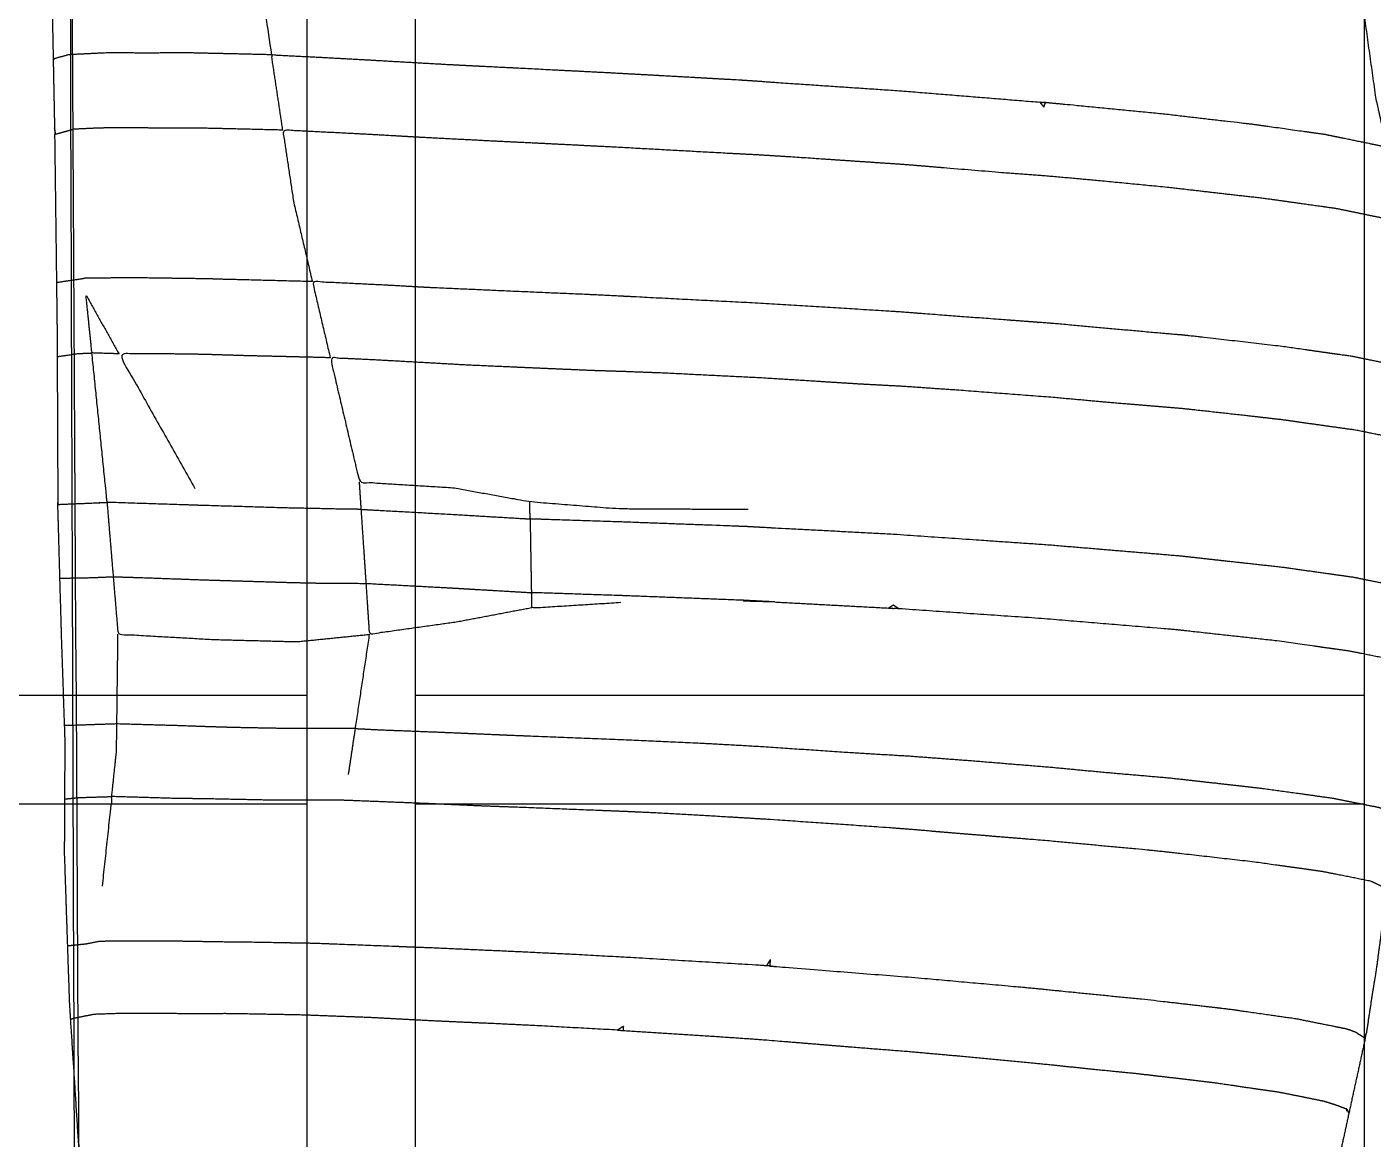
# Model space of a CAD drawing. Header units: millimetres. Extents: x 3429 to 24139, y -631 to 9878.
# Drawn here: x 7829.38 to 7866.67, y 3589.29 to 3620.1 of the extents above; entities that cross this region are included whole.
import ezdxf

# ---------------------------------------------------------------- set-up
doc = ezdxf.new("R2010")
doc.units = ezdxf.units.MM
doc.layers.add('multid_gorunus_3', color=23, linetype='Continuous', lineweight=13)
doc.layers.add('multid_gorunus_4', color=15, linetype='Continuous', lineweight=9)

# ---------------------------------------------------------------- blocks, each defined once
blk = doc.blocks.new('grup-1')
at = {"layer": 'multid_gorunus_3', "lineweight": -3}
for points, knots in [([(2561.531, 6086.76), (2561.492, 6086.823), (2561.452, 6086.886), (2561.376, 6086.907), (2561.3, 6086.929), (2560.96, 6086.945), (2560.62, 6086.961), (2560.337, 6086.98), (2560.054, 6086.998), (2559.86, 6087.001), (2559.666, 6087.005), (2558.971, 6087.011), (2558.275, 6087.017), (2557.866, 6087.009), (2557.457, 6087.001), (2556.816, 6086.986), (2556.175, 6086.972), (2556.102, 6086.971), (2556.028, 6086.969), (2555.715, 6084.883), (2555.402, 6082.797)], [0, 0, 0, 1, 1, 2, 2, 3, 3, 4, 4, 5, 5, 6, 6, 7, 7, 8, 8, 9, 9, 10, 10, 10]), ([(2561.532, 6086.778), (2561.531, 6086.769), (2561.531, 6086.76), (2561.49, 6084.703), (2561.449, 6082.646), (2561.431, 6081.708), (2561.412, 6080.77)], [-1, -1, -1, 0, 0, 1, 1, 2, 2, 2]), ([(2525.238, 6084.639), (2525.207, 6084.418), (2525.176, 6084.196), (2524.994, 6082.893), (2524.811, 6081.589), (2524.648, 6080.864), (2524.485, 6080.14), (2524.371, 6079.634), (2524.258, 6079.129)], [0, 0, 0, 1, 1, 2, 2, 3, 3, 4, 4, 4]), ([(2555.402, 6082.797), (2555.993, 6082.811), (2556.585, 6082.825), (2557.14, 6082.837), (2557.695, 6082.85), (2558.358, 6082.847), (2559.021, 6082.845), (2559.317, 6082.848), (2559.613, 6082.85), (2559.802, 6082.849), (2559.991, 6082.848), (2560.408, 6082.828), (2560.826, 6082.808), (2560.921, 6082.804), (2561.017, 6082.799), (2561.221, 6082.743), (2561.425, 6082.686), (2561.437, 6082.666), (2561.449, 6082.646)], [0, 0, 0, 1, 1, 2, 2, 3, 3, 4, 4, 5, 5, 6, 6, 7, 7, 8, 8, 9, 9, 9]), ([(2555.088, 6080.71), (2555.245, 6081.753), (2555.402, 6082.797), (2554.686, 6082.761), (2553.97, 6082.725), (2553.273, 6082.686), (2552.576, 6082.648), (2551.547, 6082.589), (2550.519, 6082.531), (2550.023, 6082.505), (2549.527, 6082.48), (2549.097, 6082.459), (2548.667, 6082.438), (2547.335, 6082.37), (2546.002, 6082.301), (2545.303, 6082.263), (2544.605, 6082.225), (2543.51, 6082.163), (2542.415, 6082.102), (2542.221, 6082.089), (2542.026, 6082.077), (2541.762, 6082.057), (2541.497, 6082.037), (2539.723, 6081.917), (2537.948, 6081.798), (2536.03, 6081.642), (2534.112, 6081.485)], [0, 0, 0, 1, 1, 2, 2, 3, 3, 4, 4, 5, 5, 6, 6, 7, 7, 8, 8, 9, 9, 10, 10, 11, 11, 12, 12, 13, 13, 13]), ([(2524.485, 6080.14), (2524.535, 6080.18), (2524.584, 6080.22), (2524.632, 6080.246), (2524.679, 6080.271), (2524.83, 6080.302), (2524.98, 6080.333), (2525.588, 6080.458), (2526.196, 6080.583), (2527.02, 6080.699), (2527.843, 6080.815), (2528.015, 6080.84), (2528.188, 6080.864), (2528.391, 6080.887), (2528.595, 6080.91), (2529.672, 6081.035), (2530.75, 6081.161), (2532.07, 6081.289), (2533.39, 6081.417), (2533.677, 6081.444), (2533.964, 6081.472)], [0, 0, 0, 1, 1, 2, 2, 3, 3, 4, 4, 5, 5, 6, 6, 7, 7, 8, 8, 9, 9, 10, 10, 10]), ([(2524.113, 6078.014), (2524.174, 6078.063), (2524.236, 6078.113), (2524.356, 6078.177), (2524.476, 6078.241), (2524.858, 6078.32), (2525.241, 6078.398), (2525.572, 6078.466), (2525.904, 6078.535), (2526.353, 6078.598), (2526.802, 6078.661), (2527.353, 6078.739), (2527.905, 6078.816), (2528.557, 6078.89), (2529.21, 6078.964), (2529.867, 6079.041), (2530.525, 6079.117), (2531.547, 6079.216), (2532.569, 6079.316), (2533.231, 6079.375), (2533.894, 6079.434), (2534.496, 6079.479), (2535.098, 6079.524), (2536.468, 6079.638), (2537.839, 6079.752), (2539.464, 6079.861), (2541.089, 6079.971), (2541.502, 6079.996), (2541.914, 6080.022), (2542.332, 6080.043), (2542.749, 6080.065), (2544.313, 6080.15), (2545.877, 6080.236), (2546.785, 6080.282), (2547.694, 6080.329), (2548.502, 6080.368), (2549.31, 6080.407), (2550.242, 6080.455), (2551.173, 6080.503), (2551.726, 6080.534), (2552.279, 6080.566), (2552.654, 6080.587), (2553.029, 6080.607), (2554.059, 6080.659), (2555.088, 6080.71), (2554.939, 6079.718), (2554.79, 6078.725), (2554.53, 6077.619), (2554.27, 6076.513)], [7, 7, 7, 8, 8, 9, 9, 10, 10, 11, 11, 12, 12, 13, 13, 14, 14, 15, 15, 16, 16, 17, 17, 18, 18, 19, 19, 20, 20, 21, 21, 22, 22, 23, 23, 24, 24, 25, 25, 26, 26, 27, 27, 28, 28, 29, 29, 30, 30, 31, 31, 31]), ([(2555.088, 6080.71), (2555.939, 6080.731), (2556.79, 6080.751), (2557.092, 6080.758), (2557.394, 6080.765), (2557.754, 6080.763), (2558.115, 6080.762), (2558.739, 6080.768), (2559.363, 6080.774), (2559.762, 6080.771), (2560.161, 6080.768), (2560.515, 6080.751), (2560.87, 6080.735), (2561.125, 6080.664), (2561.379, 6080.594)], [0, 0, 0, 1, 1, 2, 2, 3, 3, 4, 4, 5, 5, 6, 6, 7, 7, 7]), ([(2561.41, 6080.589), (2561.384, 6078.536), (2561.358, 6076.483), (2561.35, 6075.834), (2561.342, 6075.184), (2561.34, 6074.808), (2561.339, 6074.433), (2561.33, 6072.411), (2561.321, 6070.39)], [1, 1, 1, 2, 2, 3, 3, 4, 4, 5, 5, 5]), ([(2524.258, 6079.129), (2524.185, 6078.571), (2524.113, 6078.014), (2523.924, 6076.552), (2523.735, 6075.089), (2523.707, 6074.512), (2523.678, 6073.935), (2523.628, 6072.914), (2523.578, 6071.893), (2523.542, 6071.153), (2523.506, 6070.414), (2523.565, 6069.115), (2523.624, 6067.815), (2523.653, 6067.19), (2523.681, 6066.564), (2523.724, 6066.172), (2523.767, 6065.781), (2523.891, 6064.653), (2524.015, 6063.526), (2524.127, 6062.621), (2524.239, 6061.716), (2524.292, 6061.29), (2524.344, 6060.864), (2524.423, 6060.269), (2524.501, 6059.673), (2524.564, 6059.199), (2524.626, 6058.724), (2524.718, 6058.042), (2524.81, 6057.359), (2524.854, 6057.101), (2524.898, 6056.842), (2524.985, 6056.262), (2525.072, 6055.682)], [-11, -11, -11, -10, -10, -9, -9, -8, -8, -7, -7, -6, -6, -5, -5, -4, -4, -3, -3, -2, -2, -1, -1, 0, 0, 1, 1, 2, 2, 3, 3, 4, 4, 5, 5, 5]), ([(2523.678, 6073.935), (2523.736, 6073.965), (2523.794, 6073.994), (2523.969, 6074.082), (2524.144, 6074.171), (2524.591, 6074.262), (2525.039, 6074.353), (2525.252, 6074.397), (2525.466, 6074.441), (2525.774, 6074.484), (2526.083, 6074.527), (2526.776, 6074.626), (2527.469, 6074.724), (2528.545, 6074.848), (2529.622, 6074.972), (2529.894, 6075.002), (2530.166, 6075.032), (2530.46, 6075.056), (2530.755, 6075.08), (2532.216, 6075.213), (2533.678, 6075.346), (2534.105, 6075.379), (2534.532, 6075.411), (2535.984, 6075.52), (2537.435, 6075.628), (2537.615, 6075.643), (2537.795, 6075.658), (2538.008, 6075.673), (2538.221, 6075.687), (2540.009, 6075.797), (2541.798, 6075.907), (2543.609, 6076), (2545.42, 6076.093), (2545.524, 6076.099), (2545.627, 6076.104), (2545.687, 6076.107), (2545.746, 6076.11), (2546.171, 6076.131), (2546.596, 6076.152), (2547.734, 6076.201), (2548.872, 6076.25), (2549.975, 6076.299), (2551.078, 6076.349), (2551.316, 6076.362), (2551.554, 6076.376), (2551.869, 6076.393), (2552.183, 6076.411), (2553.226, 6076.462), (2554.27, 6076.513), (2554.021, 6075.457), (2553.773, 6074.402)], [6, 6, 6, 7, 7, 8, 8, 9, 9, 10, 10, 11, 11, 12, 12, 13, 13, 14, 14, 15, 15, 16, 16, 17, 17, 18, 18, 19, 19, 20, 20, 21, 21, 22, 22, 23, 23, 24, 24, 25, 25, 26, 26, 27, 27, 28, 28, 29, 29, 30, 30, 31, 31, 31]), ([(2554.27, 6076.513), (2555.174, 6076.536), (2556.079, 6076.56), (2556.341, 6076.566), (2556.602, 6076.572), (2556.873, 6076.58), (2557.144, 6076.589), (2557.971, 6076.601), (2558.798, 6076.613), (2559.332, 6076.613), (2559.865, 6076.613), (2560.183, 6076.611), (2560.501, 6076.608), (2560.537, 6076.607), (2560.573, 6076.605), (2560.599, 6076.598), (2560.625, 6076.591), (2560.992, 6076.537), (2561.358, 6076.483)], [0, 0, 0, 1, 1, 2, 2, 3, 3, 4, 4, 5, 5, 6, 6, 7, 7, 8, 8, 9, 9, 9]), ([(2559.626, 6074.512), (2560.083, 6075.323), (2560.539, 6076.135), (2560.458, 6075.335), (2560.376, 6074.536), (2560.001, 6074.524), (2559.626, 6074.512)], [0, 0, 0, 1, 1, 2, 2, 3, 3, 3]), ([(2523.578, 6071.893), (2523.738, 6071.974), (2523.898, 6072.056), (2523.968, 6072.091), (2524.038, 6072.127), (2524.217, 6072.163), (2524.397, 6072.2), (2524.876, 6072.298), (2525.356, 6072.396), (2526.051, 6072.493), (2526.746, 6072.591), (2527.06, 6072.636), (2527.375, 6072.68), (2527.864, 6072.737), (2528.353, 6072.793), (2529.252, 6072.892), (2530.15, 6072.992), (2531.124, 6073.072), (2532.097, 6073.153), (2532.926, 6073.228), (2533.755, 6073.303), (2535.087, 6073.405), (2536.42, 6073.506), (2537.171, 6073.558), (2537.922, 6073.61), (2538.48, 6073.64), (2539.039, 6073.669), (2540.458, 6073.758), (2541.878, 6073.846), (2543.185, 6073.911), (2544.493, 6073.976), (2545.085, 6073.999), (2545.676, 6074.021), (2546.074, 6074.034), (2546.472, 6074.046), (2547.559, 6074.093), (2548.645, 6074.14), (2549.349, 6074.172), (2550.053, 6074.203), (2550.576, 6074.233), (2551.098, 6074.263), (2551.789, 6074.301), (2552.48, 6074.339), (2553.127, 6074.371), (2553.773, 6074.402), (2553.369, 6072.682), (2552.964, 6070.962), (2551.658, 6070.881), (2550.352, 6070.8), (2549.299, 6070.609), (2548.246, 6070.418), (2547.032, 6070.321), (2545.819, 6070.225), (2544.009, 6070.214), (2542.2, 6070.204)], [8, 8, 8, 9, 9, 10, 10, 11, 11, 12, 12, 13, 13, 14, 14, 15, 15, 16, 16, 17, 17, 18, 18, 19, 19, 20, 20, 21, 21, 22, 22, 23, 23, 24, 24, 25, 25, 26, 26, 27, 27, 28, 28, 29, 29, 30, 30, 31, 31, 32, 32, 33, 33, 34, 34, 35, 35, 35]), ([(2553.773, 6074.402), (2554.334, 6074.417), (2554.894, 6074.431), (2555.481, 6074.445), (2556.067, 6074.458), (2556.674, 6074.477), (2557.281, 6074.496), (2557.81, 6074.503), (2558.34, 6074.511), (2558.983, 6074.511), (2559.626, 6074.512), (2558.575, 6072.644), (2557.524, 6070.777)], [0, 0, 0, 1, 1, 2, 2, 3, 3, 4, 4, 5, 5, 6, 6, 6]), ([(2561.298, 6070.34), (2560.628, 6070.368), (2559.958, 6070.397), (2559.968, 6070.511), (2559.978, 6070.626), (2560.177, 6072.581), (2560.376, 6074.536)], [0, 0, 0, 1, 1, 2, 2, 3, 3, 3]), ([(2561.339, 6074.433), (2561.049, 6074.476), (2560.759, 6074.52), (2560.568, 6074.528), (2560.376, 6074.536)], [18, 18, 18, 19, 19, 20, 20, 20]), ([(2548.194, 6067.473), (2549.226, 6067.277), (2550.257, 6067.081), (2551.47, 6066.911), (2552.683, 6066.741), (2552.73, 6067.446), (2552.777, 6068.152), (2552.845, 6069.178), (2552.914, 6070.203), (2552.939, 6070.583), (2552.964, 6070.962)], [0, 0, 0, 1, 1, 2, 2, 3, 3, 4, 4, 5, 5, 5]), ([(2523.624, 6067.815), (2523.698, 6067.852), (2523.772, 6067.889), (2523.931, 6067.968), (2524.09, 6068.047), (2524.53, 6068.136), (2524.97, 6068.225), (2525.185, 6068.269), (2525.401, 6068.313), (2525.762, 6068.365), (2526.123, 6068.416), (2526.769, 6068.506), (2527.415, 6068.597), (2528.214, 6068.685), (2529.014, 6068.773), (2529.615, 6068.84), (2530.215, 6068.907), (2531.243, 6068.993), (2532.271, 6069.079), (2533.105, 6069.149), (2533.94, 6069.218), (2534.803, 6069.277), (2535.666, 6069.337), (2536.938, 6069.424), (2538.211, 6069.511), (2539.807, 6069.595), (2541.404, 6069.679), (2541.813, 6069.701), (2542.223, 6069.724), (2542.524, 6069.735), (2542.824, 6069.747), (2544.315, 6069.802), (2545.805, 6069.857), (2546.801, 6069.889), (2547.797, 6069.922), (2548.017, 6069.93), (2548.237, 6069.937), (2548.242, 6070.178), (2548.246, 6070.418)], [6, 6, 6, 7, 7, 8, 8, 9, 9, 10, 10, 11, 11, 12, 12, 13, 13, 14, 14, 15, 15, 16, 16, 17, 17, 18, 18, 19, 19, 20, 20, 21, 21, 22, 22, 23, 23, 24, 24, 25, 25, 25]), ([(2552.914, 6070.203), (2552.665, 6070.19), (2552.416, 6070.177), (2551.375, 6070.119), (2550.333, 6070.061), (2549.43, 6070.008), (2548.526, 6069.954), (2548.382, 6069.945), (2548.237, 6069.937)], [0, 0, 0, 1, 1, 2, 2, 3, 3, 4, 4, 4]), ([(2552.914, 6070.203), (2553.087, 6070.204), (2553.26, 6070.205), (2554.175, 6070.225), (2555.089, 6070.244), (2556.15, 6070.276), (2557.211, 6070.308), (2557.339, 6070.312), (2557.466, 6070.315), (2557.614, 6070.321), (2557.762, 6070.326), (2558.86, 6070.361), (2559.958, 6070.397)], [0, 0, 0, 1, 1, 2, 2, 3, 3, 4, 4, 5, 5, 6, 6, 6]), ([(2560.456, 6033.167), (2560.499, 6034.164), (2560.541, 6035.16), (2560.585, 6036.175), (2560.628, 6037.19), (2560.621, 6037.639), (2560.614, 6038.087), (2560.598, 6039.086), (2560.582, 6040.085), (2560.55, 6042.082), (2560.519, 6044.08), (2560.503, 6045.078), (2560.487, 6046.077), (2560.471, 6047.095), (2560.455, 6048.114), (2560.518, 6049.094), (2560.58, 6050.074), (2560.644, 6051.074), (2560.708, 6052.074), (2560.836, 6054.074), (2560.964, 6056.074), (2560.979, 6056.309), (2560.994, 6056.545), (2561.02, 6057.325), (2561.047, 6058.105), (2561.09, 6059.396), (2561.133, 6060.688), (2561.129, 6061.433), (2561.126, 6062.179), (2561.122, 6062.969), (2561.118, 6063.758), (2561.125, 6063.985), (2561.133, 6064.212), (2561.177, 6065.499), (2561.22, 6066.786), (2561.241, 6067.541), (2561.263, 6068.295), (2561.291, 6069.317), (2561.32, 6070.34)], [-16, -16, -16, -15, -15, -14, -14, -13, -13, -12, -12, -11, -11, -10, -10, -9, -9, -8, -8, -7, -7, -6, -6, -5, -5, -4, -4, -3, -3, -2, -2, -1, -1, 0, 0, 1, 1, 2, 2, 3, 3, 3]), ([(2561.263, 6068.295), (2560.816, 6068.304), (2560.37, 6068.312), (2560.079, 6068.325), (2559.787, 6068.337), (2559.72, 6067.542), (2559.654, 6066.747), (2558.328, 6066.672), (2557.002, 6066.597), (2555.849, 6066.567), (2554.695, 6066.537), (2553.689, 6066.639), (2552.683, 6066.741)], [13, 13, 13, 14, 14, 15, 15, 16, 16, 17, 17, 18, 18, 19, 19, 19]), ([(2559.787, 6068.337), (2559.308, 6068.322), (2558.83, 6068.306), (2558.019, 6068.277), (2557.208, 6068.248), (2556.508, 6068.227), (2555.809, 6068.206), (2555.339, 6068.192), (2554.869, 6068.177), (2554.465, 6068.169), (2554.06, 6068.16), (2553.419, 6068.156), (2552.777, 6068.152)], [0, 0, 0, 1, 1, 2, 2, 3, 3, 4, 4, 5, 5, 6, 6, 6]), ([(2552.777, 6068.152), (2551.856, 6068.103), (2550.936, 6068.054), (2550.609, 6068.036), (2550.281, 6068.018), (2549.997, 6068.001), (2549.713, 6067.984), (2548.957, 6067.94), (2548.202, 6067.896)], [0, 0, 0, 1, 1, 2, 2, 3, 3, 4, 4, 4]), ([(2542.323, 6067.683), (2543.901, 6067.744), (2545.479, 6067.804), (2545.604, 6067.809), (2545.729, 6067.814), (2545.813, 6067.816), (2545.896, 6067.819), (2547.049, 6067.858), (2548.202, 6067.896), (2548.198, 6067.684), (2548.194, 6067.473), (2546.958, 6067.55), (2545.722, 6067.627)], [0, 0, 0, 1, 1, 2, 2, 3, 3, 4, 4, 5, 5, 6, 6, 6]), ([(2523.767, 6065.781), (2523.829, 6065.81), (2523.89, 6065.84), (2524.063, 6065.926), (2524.236, 6066.011), (2524.732, 6066.112), (2525.228, 6066.213), (2525.385, 6066.244), (2525.542, 6066.275), (2525.756, 6066.305), (2525.971, 6066.335), (2526.756, 6066.446), (2527.54, 6066.557), (2528.792, 6066.695), (2530.043, 6066.833), (2530.175, 6066.848), (2530.306, 6066.863), (2530.481, 6066.878), (2530.656, 6066.893), (2532.354, 6067.034), (2534.053, 6067.176), (2536.038, 6067.312), (2538.023, 6067.449)], [6, 6, 6, 7, 7, 8, 8, 9, 9, 10, 10, 11, 11, 12, 12, 13, 13, 14, 14, 15, 15, 16, 16, 17, 17, 17]), ([(2553.269, 6062.855), (2553.172, 6063.492), (2553.076, 6064.13), (2552.88, 6065.435), (2552.683, 6066.741)], [0, 0, 0, 1, 1, 2, 2, 2]), ([(2559.828, 6062.246), (2559.761, 6062.874), (2559.695, 6063.502), (2559.69, 6063.88), (2559.685, 6064.258), (2559.67, 6065.503), (2559.654, 6066.747)], [0, 0, 0, 1, 1, 2, 2, 3, 3, 3]), ([(2553.076, 6064.13), (2553.42, 6064.131), (2553.763, 6064.132), (2554.38, 6064.131), (2554.997, 6064.131), (2555.722, 6064.144), (2556.447, 6064.158), (2556.811, 6064.169), (2557.175, 6064.18), (2557.589, 6064.195), (2558.002, 6064.21), (2558.844, 6064.234), (2559.685, 6064.258)], [0, 0, 0, 1, 1, 2, 2, 3, 3, 4, 4, 5, 5, 6, 6, 6]), ([(2559.685, 6064.258), (2560.289, 6064.238), (2560.893, 6064.217), (2561.013, 6064.215), (2561.133, 6064.212)], [0, 0, 0, 1, 1, 2, 2, 2]), ([(2553.076, 6064.13), (2552.731, 6064.113), (2552.385, 6064.095), (2551.57, 6064.064), (2550.755, 6064.032), (2549.988, 6063.999), (2549.221, 6063.966), (2548.925, 6063.953), (2548.63, 6063.94), (2548.569, 6063.938), (2548.508, 6063.936), (2548.364, 6063.93), (2548.221, 6063.924), (2546.872, 6063.872), (2545.522, 6063.82), (2544.354, 6063.765), (2543.186, 6063.711), (2542.49, 6063.671), (2541.795, 6063.632), (2540.648, 6063.554), (2539.501, 6063.476), (2538.632, 6063.424), (2537.763, 6063.372), (2536.898, 6063.308), (2536.033, 6063.243), (2534.952, 6063.154), (2533.871, 6063.066), (2533.026, 6062.986), (2532.181, 6062.907), (2531.368, 6062.837), (2530.555, 6062.767), (2529.914, 6062.695), (2529.274, 6062.624), (2528.617, 6062.549), (2527.959, 6062.475), (2527.405, 6062.398), (2526.851, 6062.321), (2526.428, 6062.262), (2526.005, 6062.203), (2525.753, 6062.152), (2525.501, 6062.102), (2525.106, 6062.023), (2524.71, 6061.944), (2524.549, 6061.866), (2524.388, 6061.788), (2524.314, 6061.752), (2524.239, 6061.716)], [0, 0, 0, 1, 1, 2, 2, 3, 3, 4, 4, 5, 5, 6, 6, 7, 7, 8, 8, 9, 9, 10, 10, 11, 11, 12, 12, 13, 13, 14, 14, 15, 15, 16, 16, 17, 17, 18, 18, 19, 19, 20, 20, 21, 21, 22, 22, 23, 23, 23]), ([(2524.501, 6059.673), (2524.558, 6059.706), (2524.614, 6059.74), (2524.777, 6059.818), (2524.939, 6059.897), (2525.422, 6059.994), (2525.905, 6060.091), (2526.095, 6060.129), (2526.286, 6060.167), (2526.488, 6060.195), (2526.69, 6060.224), (2527.44, 6060.328), (2528.189, 6060.433), (2529.229, 6060.551), (2530.269, 6060.669), (2530.47, 6060.692), (2530.671, 6060.715), (2530.918, 6060.74), (2531.166, 6060.765), (2532.486, 6060.888), (2533.807, 6061.012), (2535.331, 6061.136), (2536.856, 6061.261), (2537.224, 6061.294), (2537.592, 6061.327), (2537.944, 6061.354), (2538.296, 6061.381), (2539.951, 6061.495), (2541.606, 6061.609), (2542.116, 6061.64), (2542.627, 6061.671), (2543.664, 6061.73), (2544.702, 6061.789), (2545.088, 6061.807), (2545.475, 6061.825), (2545.921, 6061.843), (2546.368, 6061.86), (2547.503, 6061.905), (2548.639, 6061.95), (2549.125, 6061.967), (2549.611, 6061.985), (2550.342, 6062.017), (2551.072, 6062.05), (2552.064, 6062.089), (2553.056, 6062.129), (2553.234, 6062.135), (2553.412, 6062.142), (2553.546, 6062.145), (2553.68, 6062.147), (2554.5, 6062.146), (2555.321, 6062.144), (2556.23, 6062.162), (2557.139, 6062.181), (2557.296, 6062.183), (2557.453, 6062.186), (2557.728, 6062.189), (2558.004, 6062.191), (2558.916, 6062.219), (2559.828, 6062.246)], [7, 7, 7, 8, 8, 9, 9, 10, 10, 11, 11, 12, 12, 13, 13, 14, 14, 15, 15, 16, 16, 17, 17, 18, 18, 19, 19, 20, 20, 21, 21, 22, 22, 23, 23, 24, 24, 25, 25, 26, 26, 27, 27, 28, 28, 29, 29, 30, 30, 31, 31, 32, 32, 33, 33, 34, 34, 35, 35, 36, 36, 36]), ([(2561.126, 6062.179), (2560.924, 6062.199), (2560.723, 6062.219), (2560.275, 6062.232), (2559.828, 6062.246), (2559.961, 6061.005), (2560.093, 6059.764)], [9, 9, 9, 10, 10, 11, 11, 12, 12, 12]), ([(2541.683, 6057.556), (2541.806, 6057.564), (2541.929, 6057.572), (2543.752, 6057.681), (2545.575, 6057.791), (2546.319, 6057.831), (2547.063, 6057.872), (2548.01, 6057.917), (2548.957, 6057.962), (2550.016, 6058.009), (2551.075, 6058.056), (2551.324, 6058.065), (2551.574, 6058.074), (2551.638, 6058.077), (2551.702, 6058.08), (2551.789, 6058.083), (2551.876, 6058.087), (2553.042, 6058.132), (2554.208, 6058.177), (2555.088, 6058.192), (2555.967, 6058.208), (2556.121, 6058.208), (2556.275, 6058.207), (2556.446, 6058.211), (2556.616, 6058.214), (2557.278, 6058.225), (2557.94, 6058.236), (2558.133, 6058.237), (2558.326, 6058.239), (2559.098, 6058.239), (2559.871, 6058.239), (2560.032, 6058.234), (2560.193, 6058.228), (2560.368, 6058.193), (2560.542, 6058.158), (2560.795, 6058.131), (2561.047, 6058.105)], [0, 0, 0, 1, 1, 2, 2, 3, 3, 4, 4, 5, 5, 6, 6, 7, 7, 8, 8, 9, 9, 10, 10, 11, 11, 12, 12, 13, 13, 14, 14, 15, 15, 16, 16, 17, 17, 18, 18, 18]), ([(2541.588, 6057.549), (2541.503, 6057.542), (2541.417, 6057.535), (2539.489, 6057.383), (2537.561, 6057.231), (2536.119, 6057.102), (2534.678, 6056.973), (2534.344, 6056.942), (2534.009, 6056.91), (2533.751, 6056.883), (2533.492, 6056.856), (2532.301, 6056.738), (2531.109, 6056.619), (2530.168, 6056.51), (2529.227, 6056.401), (2529.013, 6056.375), (2528.798, 6056.349), (2528.636, 6056.325), (2528.474, 6056.301), (2527.756, 6056.199), (2527.037, 6056.097), (2526.489, 6055.987), (2525.942, 6055.878), (2525.791, 6055.848), (2525.641, 6055.817), (2525.58, 6055.798), (2525.518, 6055.779), (2525.449, 6055.753), (2525.38, 6055.726), (2525.242, 6055.641), (2525.105, 6055.556)], [0, 0, 0, 1, 1, 2, 2, 3, 3, 4, 4, 5, 5, 6, 6, 7, 7, 8, 8, 9, 9, 10, 10, 11, 11, 12, 12, 13, 13, 14, 14, 15, 15, 15]), ([(2545.818, 6055.775), (2546.976, 6055.838), (2548.133, 6055.901), (2548.656, 6055.926), (2549.178, 6055.951), (2550.012, 6055.988), (2550.846, 6056.025), (2551.446, 6056.057), (2552.046, 6056.089), (2552.345, 6056.105), (2552.643, 6056.121), (2553.628, 6056.158), (2554.612, 6056.195), (2555.501, 6056.211), (2556.39, 6056.228), (2556.546, 6056.229), (2556.701, 6056.231), (2556.892, 6056.227), (2557.082, 6056.224), (2557.833, 6056.229), (2558.584, 6056.235), (2559.082, 6056.236), (2559.579, 6056.236), (2559.952, 6056.223), (2560.325, 6056.21), (2560.584, 6056.158), (2560.843, 6056.106), (2560.903, 6056.09), (2560.964, 6056.074)], [0, 0, 0, 1, 1, 2, 2, 3, 3, 4, 4, 5, 5, 6, 6, 7, 7, 8, 8, 9, 9, 10, 10, 11, 11, 12, 12, 13, 13, 14, 14, 14]), ([(2545.663, 6055.765), (2544.266, 6055.676), (2542.87, 6055.586), (2542.29, 6055.546), (2541.71, 6055.505), (2540.662, 6055.419), (2539.615, 6055.332), (2538.673, 6055.257), (2537.731, 6055.183), (2537.027, 6055.12), (2536.323, 6055.057), (2535.287, 6054.96), (2534.251, 6054.862), (2533.45, 6054.779), (2532.649, 6054.695), (2532.041, 6054.635), (2531.433, 6054.574), (2530.954, 6054.518), (2530.474, 6054.463), (2529.833, 6054.386), (2529.193, 6054.308), (2528.71, 6054.237), (2528.227, 6054.165), (2527.867, 6054.114), (2527.507, 6054.063), (2527.233, 6054.008), (2526.959, 6053.953), (2526.6, 6053.881), (2526.241, 6053.808), (2526.095, 6053.762), (2525.948, 6053.716), (2525.783, 6053.654), (2525.617, 6053.592)], [0, 0, 0, 1, 1, 2, 2, 3, 3, 4, 4, 5, 5, 6, 6, 7, 7, 8, 8, 9, 9, 10, 10, 11, 11, 12, 12, 13, 13, 14, 14, 15, 15, 16, 16, 16]), ([(2525.102, 6055.548), (2525.329, 6054.505), (2525.557, 6053.462), (2525.779, 6052.442), (2526.002, 6051.421), (2526.182, 6050.363), (2526.362, 6049.304), (2526.538, 6048.268), (2526.714, 6047.232), (2527.066, 6045.159), (2527.418, 6043.087), (2527.55, 6042.312), (2527.681, 6041.537), (2527.707, 6041.279), (2527.734, 6041.021), (2527.941, 6038.974), (2528.148, 6036.926), (2528.252, 6035.903), (2528.355, 6034.879), (2528.42, 6034.246), (2528.484, 6033.614), (2528.473, 6032.696), (2528.462, 6031.779), (2528.448, 6030.644), (2528.435, 6029.508), (2528.521, 6028.487), (2528.608, 6027.465), (2528.758, 6027.446), (2528.908, 6027.427)], [-7, -7, -7, -6, -6, -5, -5, -4, -4, -3, -3, -2, -2, -1, -1, 0, 0, 1, 1, 2, 2, 3, 3, 4, 4, 5, 5, 6, 6, 6.841825, 6.841825, 6.841825])]:
    blk.add_open_spline(points, degree=2, knots=knots, dxfattribs=at)
for points in [[(2533.964, 6081.472), (2533.994, 6081.475), (2534.023, 6081.478)], [(2534.003, 6081.349), (2533.983, 6081.41), (2533.964, 6081.472)], [(2534.003, 6081.349), (2534.057, 6081.417), (2534.112, 6081.485)], [(2534.112, 6081.485), (2534.067, 6081.482), (2534.023, 6081.478)], [(2561.379, 6080.594), (2561.396, 6080.682), (2561.412, 6080.77)], [(2561.379, 6080.594), (2561.394, 6080.592), (2561.41, 6080.589)], [(2561.412, 6080.77), (2561.406, 6080.681), (2561.4, 6080.591)], [(2559.958, 6070.397), (2559.873, 6069.367), (2559.787, 6068.337)], [(2561.298, 6070.34), (2561.31, 6070.365), (2561.321, 6070.39)], [(2561.32, 6070.34), (2561.309, 6070.34), (2561.298, 6070.34)], [(2561.315, 6070.34), (2561.318, 6070.365), (2561.321, 6070.39)], [(2548.237, 6069.937), (2548.22, 6068.917), (2548.202, 6067.896)], [(2538.023, 6067.449), (2538.097, 6067.499), (2538.171, 6067.55)], [(2538.171, 6067.55), (2538.238, 6067.509), (2538.306, 6067.468)], [(2541.456, 6067.637), (2539.881, 6067.552), (2538.306, 6067.468)], [(2541.456, 6067.637), (2541.889, 6067.66), (2542.323, 6067.683)], [(2541.456, 6067.637), (2541.89, 6067.648), (2542.324, 6067.659)], [(2542.323, 6067.683), (2542.323, 6067.671), (2542.324, 6067.659)], [(2538.023, 6067.449), (2538.093, 6067.454), (2538.163, 6067.459)], [(2538.306, 6067.468), (2538.235, 6067.464), (2538.163, 6067.459)], [(2541.683, 6057.556), (2541.63, 6057.644), (2541.578, 6057.732)], [(2541.588, 6057.549), (2541.583, 6057.64), (2541.578, 6057.732)], [(2541.588, 6057.549), (2541.636, 6057.553), (2541.683, 6057.556)], [(2525.102, 6055.548), (2525.087, 6055.615), (2525.072, 6055.682)], [(2525.105, 6055.556), (2525.089, 6055.619), (2525.072, 6055.682)], [(2545.653, 6055.879), (2545.658, 6055.822), (2545.663, 6055.765)], [(2545.653, 6055.879), (2545.736, 6055.827), (2545.818, 6055.775)], [(2545.818, 6055.775), (2545.741, 6055.77), (2545.663, 6055.765)], [(2525.105, 6055.556), (2525.103, 6055.552), (2525.102, 6055.548)], [(2525.609, 6053.587), (2525.583, 6053.524), (2525.557, 6053.462)], [(2525.609, 6053.587), (2525.613, 6053.589), (2525.617, 6053.592)], [(2525.609, 6053.587), (2525.617, 6053.557), (2525.625, 6053.527)], [(2525.617, 6053.592), (2525.621, 6053.559), (2525.625, 6053.527)]]:
    blk.add_open_spline(points, degree=2, dxfattribs=at)
at = {"layer": 'multid_gorunus_4', "lineweight": -3}
for points in [[(2525.124, 5736.527), (2525.124, 6204.332), (2522.124, 6204.332), (2522.124, 5736.527)], [(2554.417, 5739.527), (2554.417, 6201.332), (2551.417, 6201.332), (2551.417, 5739.527)]]:
    blk.add_lwpolyline(points, close=True, dxfattribs=at)
for points in [[(2551.417, 6062.042), (2525.124, 6062.042), (2525.124, 6065.042), (2551.417, 6065.042)], [(2554.417, 6065.042), (2580.709, 6065.042), (2580.709, 6062.042), (2554.417, 6062.042)]]:
    blk.add_lwpolyline(points, dxfattribs=at)
for points, knots in [([(2554.145, 6145.32), (2555.134, 6143.707), (2556.123, 6142.093), (2556.172, 6142.014), (2556.221, 6141.934), (2557.188, 6140.203), (2558.155, 6138.473), (2558.144, 6138.469), (2558.132, 6138.465), (2559.026, 6136.701), (2559.92, 6134.936), (2560.739, 6133.14), (2561.559, 6131.344), (2562.303, 6129.519), (2563.047, 6127.695), (2563.715, 6125.844), (2564.383, 6123.993), (2564.973, 6122.118), (2565.563, 6120.244), (2566.074, 6118.35), (2566.586, 6116.455), (2567.018, 6114.543), (2567.45, 6112.631), (2567.803, 6110.705), (2568.155, 6108.779), (2568.427, 6106.841), (2568.699, 6104.903), (2568.89, 6102.956), (2569.081, 6101.01), (2569.19, 6099.058), (2569.3, 6097.106), (2569.329, 6095.152), (2569.357, 6093.197), (2568.694, 5909.984), (2567.804, 5842.416), (2567.669, 5840.465), (2567.535, 5838.515), (2567.32, 5836.571), (2567.104, 5834.627), (2566.808, 5832.693), (2566.512, 5830.758), (2566.135, 5828.837), (2565.759, 5826.915), (2565.302, 5825.009), (2564.846, 5823.102), (2564.31, 5821.214), (2563.775, 5819.326), (2563.162, 5817.46), (2562.548, 5815.593), (2561.857, 5813.751), (2561.166, 5811.908), (2560.399, 5810.093), (2559.632, 5808.278), (2558.79, 5806.492), (2557.948, 5804.707), (2557.032, 5802.954), (2556.116, 5801.201), (2556.127, 5801.196), (2556.138, 5801.192), (2555.15, 5799.474), (2554.162, 5797.756), (2553.955, 5797.428), (2553.748, 5797.099), (2552.895, 5795.748), (2552.043, 5794.396)], [0, 0, 0, 1, 1, 2, 2, 3, 3, 4, 4, 5, 5, 6, 6, 7, 7, 8, 8, 9, 9, 10, 10, 11, 11, 12, 12, 13, 13, 14, 14, 15, 15, 16, 16, 17, 17, 18, 18, 19, 19, 20, 20, 21, 21, 22, 22, 23, 23, 24, 24, 25, 25, 26, 26, 27, 27, 28, 28, 29, 29, 30, 30, 31, 31, 32, 32, 32]), ([(2546.991, 6141.246), (2547.721, 6140.055), (2548.452, 6138.864), (2548.677, 6138.496), (2548.903, 6138.128), (2549.793, 6136.535), (2550.683, 6134.942), (2551.506, 6133.317), (2552.329, 6131.692), (2553.084, 6130.038), (2553.839, 6128.384), (2554.524, 6126.703), (2555.21, 6125.022), (2555.824, 6123.317), (2556.439, 6121.613), (2556.983, 6119.887), (2557.526, 6118.16), (2557.997, 6116.415), (2558.468, 6114.671), (2558.867, 6112.91), (2559.265, 6111.149), (2559.589, 6109.375), (2559.914, 6107.6), (2560.164, 6105.815), (2560.415, 6104.031), (2560.591, 6102.238), (2560.766, 6100.445), (2560.868, 6098.648), (2560.969, 6096.85), (2560.976, 6096.85), (2560.984, 6096.85), (2561.01, 6095.05), (2561.036, 6093.25), (2560.378, 5910.19), (2559.491, 5842.776), (2559.484, 5842.776), (2559.476, 5842.777), (2559.352, 5840.98), (2559.229, 5839.184), (2559.03, 5837.394), (2558.832, 5835.603), (2558.559, 5833.822), (2558.286, 5832.04), (2557.939, 5830.27), (2557.592, 5828.5), (2557.172, 5826.745), (2556.752, 5824.989), (2556.259, 5823.25), (2555.766, 5821.511), (2555.201, 5819.792), (2554.636, 5818.073), (2553.999, 5816.376), (2553.363, 5814.679), (2552.656, 5813.007), (2551.95, 5811.335), (2551.174, 5809.691), (2550.399, 5808.046), (2549.555, 5806.432), (2548.712, 5804.817), (2547.801, 5803.235), (2546.891, 5801.653), (2546.666, 5801.297), (2546.442, 5800.94), (2545.691, 5799.75), (2544.941, 5798.559)], [0, 0, 0, 1, 1, 2, 2, 3, 3, 4, 4, 5, 5, 6, 6, 7, 7, 8, 8, 9, 9, 10, 10, 11, 11, 12, 12, 13, 13, 14, 14, 15, 15, 16, 16, 17, 17, 18, 18, 19, 19, 20, 20, 21, 21, 22, 22, 23, 23, 24, 24, 25, 25, 26, 26, 27, 27, 28, 28, 29, 29, 30, 30, 31, 31, 32, 32, 32]), ([(2558.276, 5832.043), (2558.549, 5833.824), (2558.822, 5835.605), (2559.02, 5837.395), (2559.218, 5839.185), (2559.342, 5840.981), (2559.466, 5842.777), (2560.352, 5910.191), (2561.011, 6093.25), (2560.985, 6095.05), (2560.959, 6096.849), (2560.857, 6098.647), (2560.756, 6100.444), (2560.581, 6102.237), (2560.405, 6104.029), (2560.154, 6105.814), (2559.904, 6107.598)], [-4, -4, -4, -3, -3, -2, -2, -1, -1, 0, 0, 1, 1, 2, 2, 3, 3, 4, 4, 4])]:
    blk.add_open_spline(points, degree=2, knots=knots, dxfattribs=at)

msp = doc.modelspace()

# ---------------------------------------------------------------- block references
at = {"xscale": -1}
msp.add_blockref('grup-1', (10391.554, -2463.465), dxfattribs=at)

doc.saveas('drawing.dxf')
